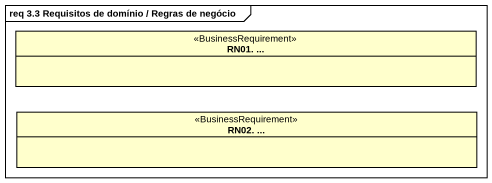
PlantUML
@startuml
mainframe req 3.3 Requisitos de domínio / Regras de negócio
hide circle
hide empty members
class "RN01. ..." as RN01 <<BusinessRequirement>>
class "RN02. ..." as RN02 <<BusinessRequirement>>
@enduml
